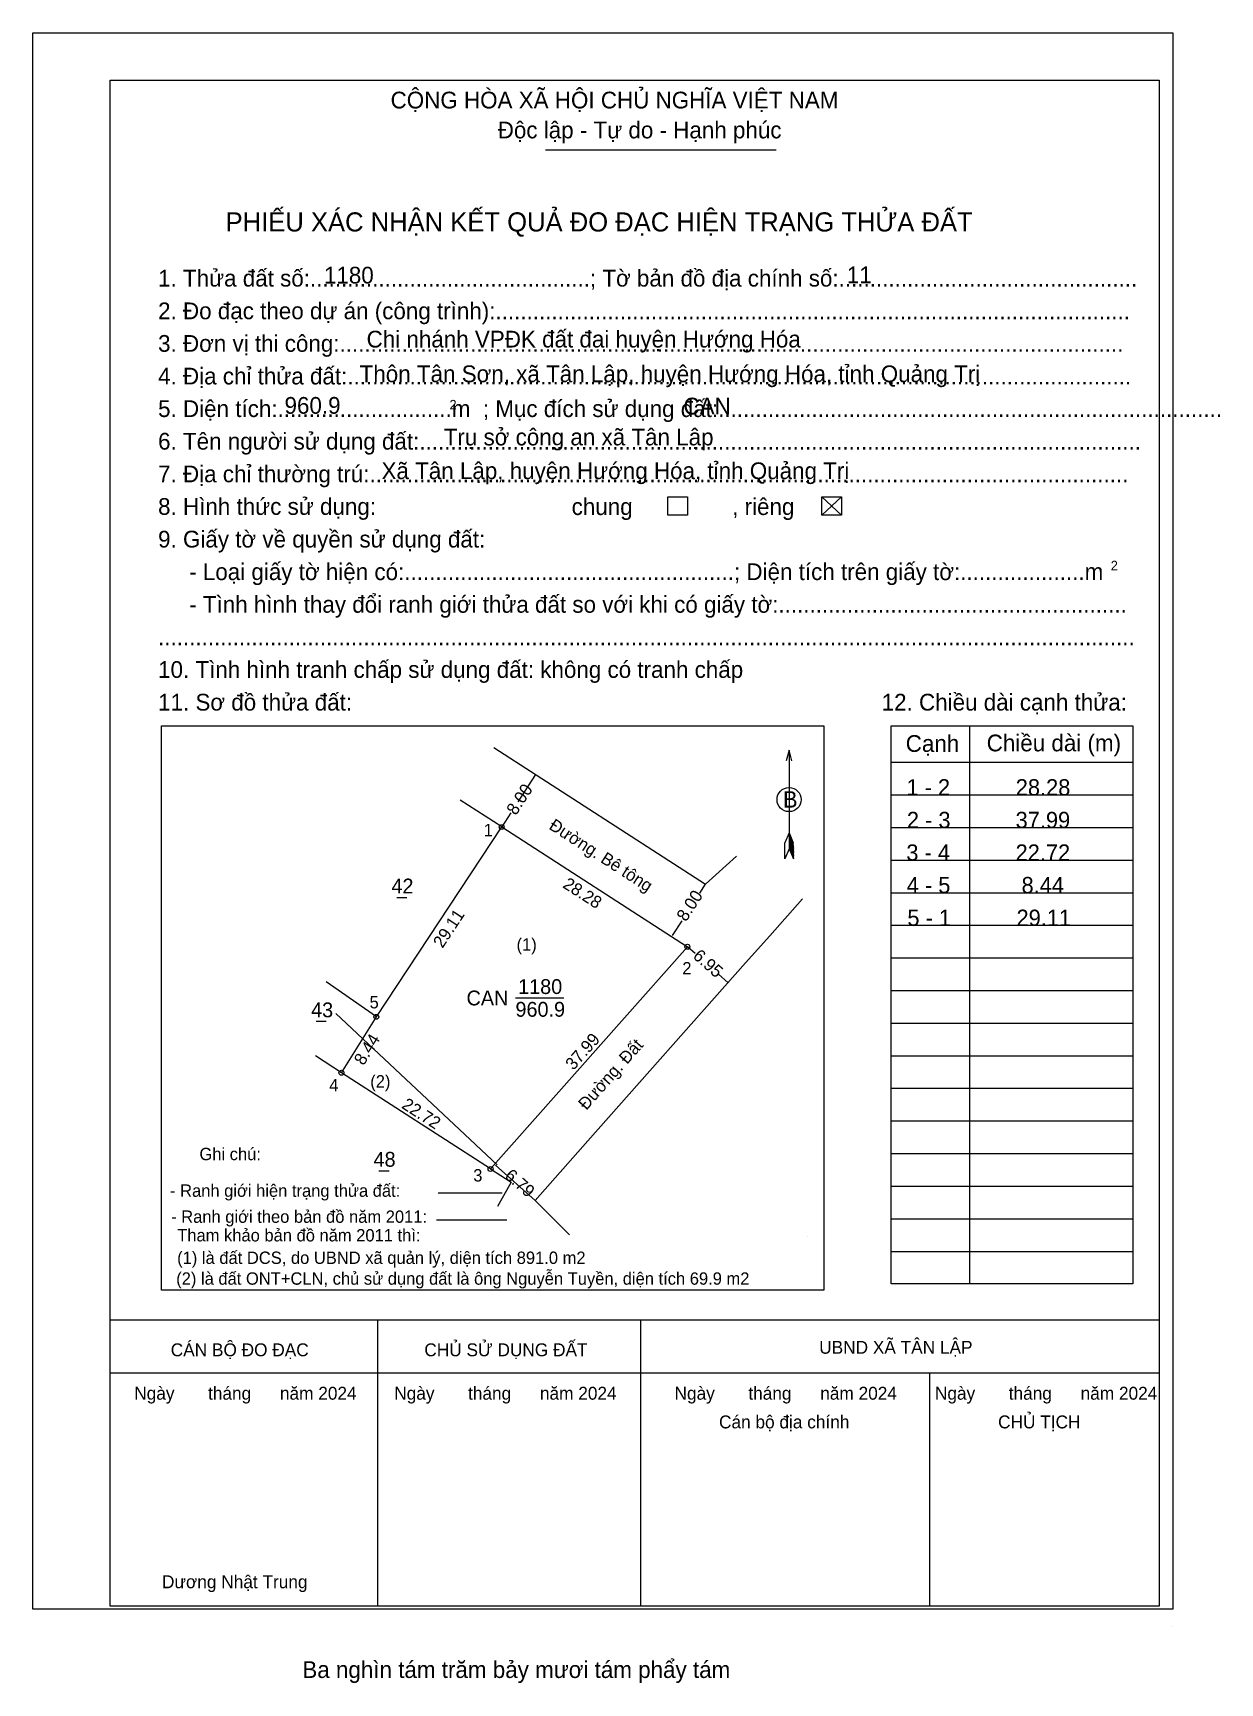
# Model space of a CAD drawing. Extents: x 547854 to 548006, y 1837689 to 1837901.
import ezdxf

# ---------------------------------------------------------------- set-up
doc = ezdxf.new("R2010")
doc.units = 0
for name, color, linetype in [('Level 1', 7, 'Continuous'), ('Level 10', 7, 'Continuous'), ('Level 11', 7, 'Continuous'), ('Level 13', 7, 'Continuous'), ('Level 2', 7, 'Continuous'), ('Level 23', 7, 'Continuous'), ('Level 27', 7, 'Continuous'), ('Level 29', 7, 'Continuous'), ('Level 3', 7, 'Continuous'), ('Level 36', 7, 'Continuous'), ('Level 48', 7, 'Continuous'), ('Level 49', 7, 'Continuous'), ('Level 50', 7, 'Continuous'), ('Level 52', 7, 'Continuous'), ('Level 6', 7, 'Continuous'), ('Level 9', 7, 'Continuous')]:
    doc.layers.add(name, color=color, linetype=linetype)

msp = doc.modelspace()

# ---------------------------------------------------------------- linework, layer by layer
at = {"layer": 'Level 1'}
for p, q in [((547854.25, 1837898.47), (547854.25, 1837898.47)), ((547919.83, 1837885.68), (547949.33, 1837885.68)), ((547955.18, 1837841.25), (547957.69, 1837838.92)), ((547955.18, 1837838.92), (547957.69, 1837841.25)), ((547870.67, 1837811.93), (547870.67, 1837811.93)), ((547974.06, 1837811.95), (547974.06, 1837740.5)), ((547950.99, 1837808.81), (547950.99, 1837796.18)), ((547964.04, 1837807.29), (547995, 1837807.29)), ((547964.04, 1837803.12), (547995, 1837803.12)), ((547950.99, 1837798.27), (547950.47, 1837796.98)), ((547950.99, 1837798.27), (547951.53, 1837796.98)), ((547950.99, 1837798.09), (547951.53, 1837796.8)), ((547950.99, 1837797.91), (547951.53, 1837796.62)), ((547950.99, 1837797.73), (547951.54, 1837796.43)), ((547950.99, 1837797.54), (547951.54, 1837796.24)), ((547950.99, 1837797.36), (547951.54, 1837796.05)), ((547964.04, 1837798.94), (547995, 1837798.94)), ((547950.44, 1837794.9), (547950.47, 1837796.98)), ((547950.99, 1837796.18), (547950.44, 1837794.9)), ((547950.99, 1837797.18), (547951.54, 1837795.86)), ((547950.99, 1837797), (547951.54, 1837795.68)), ((547950.99, 1837796.82), (547951.54, 1837795.49)), ((547950.99, 1837796.64), (547951.54, 1837795.3)), ((547950.99, 1837796.46), (547951.55, 1837795.12)), ((547950.99, 1837796.18), (547951.55, 1837794.9)), ((547951.55, 1837794.9), (547951.53, 1837796.98)), ((547964.04, 1837794.77), (547995, 1837794.77)), ((547964.04, 1837790.59), (547995, 1837790.59)), ((547964.04, 1837786.42), (547995, 1837786.42)), ((547964.04, 1837782.25), (547995, 1837782.25)), ((547964.04, 1837778.07), (547995, 1837778.07)), ((547964.04, 1837773.9), (547995, 1837773.9)), ((547964.04, 1837769.72), (547995, 1837769.72)), ((547964.04, 1837765.55), (547995, 1837765.55)), ((547964.04, 1837761.38), (547995, 1837761.38)), ((547964.04, 1837757.2), (547995, 1837757.2)), ((547964.04, 1837753.03), (547995, 1837753.03)), ((547964.04, 1837748.85), (547995, 1837748.85)), ((547953.39, 1837746.52), (547953.39, 1837746.52)), ((547964.04, 1837744.68), (547995, 1837744.68)), ((547998.37, 1837735.89), (547864.11, 1837735.89)), ((547960.25, 1837735.89), (547960.25, 1837735.89)), ((547998.37, 1837729.09), (547864.11, 1837729.09)), ((547998.37, 1837699.25), (547864.11, 1837699.25)), ((548000.12, 1837696.72), (548000.12, 1837696.72))]:
    msp.add_line(p, q, dxfattribs=at)
for points in [[(547870.67, 1837811.93), (547955.46, 1837811.93), (547955.46, 1837739.7), (547870.67, 1837739.7)], [(547964.04, 1837811.95), (547995, 1837811.95), (547995, 1837740.5), (547964.04, 1837740.5)]]:
    msp.add_lwpolyline(points, close=True, dxfattribs=at)
msp.add_lwpolyline([(547951.36, 1837807.47), (547950.99, 1837808.81), (547950.63, 1837807.47)], dxfattribs=at)
msp.add_circle((547950.99, 1837802.5), 1.54, dxfattribs=at)
at = {"layer": 'Level 10'}
for p, q in [((547918.56, 1837805.72), (547916.3, 1837802.23)), ((547915.38, 1837800.79), (547914.22, 1837799)), ((547898.18, 1837774.7), (547914.22, 1837799)), ((547914.22, 1837799), (547937.98, 1837783.67)), ((547939.56, 1837790.51), (547940.32, 1837791.68)), ((547936.09, 1837785.12), (547937.3, 1837787)), ((547937.98, 1837783.67), (547912.8, 1837755.22)), ((547938.98, 1837782.79), (547937.98, 1837783.67)), ((547943.18, 1837779.06), (547941.96, 1837780.15)), ((547893.71, 1837767.54), (547898.18, 1837774.7)), ((547912.8, 1837755.22), (547893.71, 1837767.54)), ((547912.8, 1837755.22), (547915.44, 1837753.52)), ((547913.43, 1837755.69), (547918.51, 1837751.19)), ((547915.44, 1837753.52), (547913.67, 1837750.42)), ((547898.39, 1837699.25), (547898.39, 1837735.89)), ((547932.02, 1837699.25), (547932.02, 1837735.89)), ((547969.02, 1837699.25), (547969.02, 1837729.09))]:
    msp.add_line(p, q, dxfattribs=at)
msp.add_lwpolyline([(547925.26, 1837758.81), (547945.43, 1837781.6)], dxfattribs=at)
at = {"layer": 'Level 11'}
for centre in [(547914.22, 1837799), (547937.98, 1837783.67), (547898.18, 1837774.7), (547893.71, 1837767.54), (547912.8, 1837755.22), (547912.8, 1837755.22)]:
    msp.add_circle(centre, 0.316, dxfattribs=at)
at = {"layer": 'Level 2'}
msp.add_lwpolyline([(547854.24, 1837900.63), (548000.11, 1837900.63), (548000.11, 1837698.87), (547854.24, 1837698.87)], close=True, dxfattribs=at)
at = {"layer": 'Level 23'}
for points in [[(547913.23, 1837809.16), (547940.32, 1837791.68), (547944.27, 1837795.26)], [(547945.43, 1837781.6), (547948.53, 1837785.08), (547952.7, 1837789.82)], [(547925.26, 1837758.81), (547918.51, 1837751.19), (547922.9, 1837746.8)]]:
    msp.add_lwpolyline(points, dxfattribs=at)
at = {"layer": 'Level 27'}
for p, q in [((547914.22, 1837799), (547908.89, 1837802.44)), ((547898.18, 1837774.7), (547891.77, 1837779.16)), ((547893.71, 1837767.54), (547890.38, 1837769.69))]:
    msp.add_line(p, q, dxfattribs=at)
at = {"layer": 'Level 29'}
for p, q in [((547913.65, 1837755.76), (547893.01, 1837775.14)), ((547906.11, 1837752.19), (547914.26, 1837752.19)), ((547905.88, 1837748.7), (547914.88, 1837748.7))]:
    msp.add_line(p, q, dxfattribs=at)
at = {"layer": 'Level 3'}
msp.add_lwpolyline([(547864.11, 1837894.58), (547998.37, 1837894.58), (547998.37, 1837699.25), (547864.11, 1837699.25)], close=True, dxfattribs=at)
at = {"layer": 'Level 50'}
for points in [[(547935.47, 1837841.25), (547937.98, 1837841.25), (547937.98, 1837838.92), (547935.47, 1837838.92)], [(547955.18, 1837841.25), (547957.69, 1837841.25), (547957.69, 1837838.92), (547955.18, 1837838.92)]]:
    msp.add_lwpolyline(points, close=True, dxfattribs=at)
at = {"layer": 'Level 9'}
for p, q in [((547900.79, 1837789.99), (547902.1, 1837789.99)), ((547915.97, 1837777.11), (547922.17, 1837777.11)), ((547890.46, 1837774.13), (547891.77, 1837774.13)), ((547898.49, 1837755), (547899.8, 1837755))]:
    msp.add_line(p, q, dxfattribs=at)

# ---------------------------------------------------------------- texts
at = {"layer": 'Level 1'}
for s, height, p in [('CỘNG HÒA XÃ HỘI CHỦ NGHĨA VIỆT NAM', 2.1426, (547900, 1837890.97)), ('Độc lập - Tự do - Hạnh phúc', 2.1426, (547913.71, 1837887.14)), ('PHIẾU XÁC NHẬN KẾT QUẢ ĐO ĐẠC HIỆN TRẠNG THỬA ĐẤT', 2.449, (547878.89, 1837875.22)), ('1. Thửa đất số:.............................................; Tờ bản đồ địa chính số:................................................', 2.14262, (547870.25, 1837868.17)), ('2. Đo đạc theo dự án (công trình):......................................................................................................', 2.14262, (547870.25, 1837863.99)), ('3. Đơn vị thi công:..............................................................................................................................', 2.14262, (547870.25, 1837859.82)), ('4. Địa chỉ thửa đất:..............................................................................................................................', 2.14262, (547870.25, 1837855.64)), ('5. Diện tích:............................m  ; Mục đích sử dụng đất:.................................................................................', 2.14262, (547870.25, 1837851.47)), ('2', 1.22, (547907.54, 1837852.44)), ('6. Tên người sử dụng đất:....................................................................................................................', 2.14262, (547870.25, 1837847.3)), ('7. Địa chỉ thường trú:..........................................................................................................................', 2.14262, (547870.25, 1837843.12)), ('chung                , riêng', 2.1426, (547923.17, 1837838.93)), ('9. Giấy tờ về quyền sử dụng đất:', 2.1426, (547870.25, 1837834.77)), ('     - Loại giấy tờ hiện có:.....................................................; Diện tích trên giấy tờ:....................m', 2.14262, (547870.25, 1837830.6)), ('2', 1.22, (547992.16, 1837831.85)), ('     - Tình hình thay đổi ranh giới thửa đất so với khi có giấy tờ:........................................................', 2.14262, (547870.25, 1837826.42)), ('.............................................................................................................................................................', 2.14262, (547870.25, 1837822.25)), ('10. Tình hình tranh chấp sử dụng đất: không có tranh chấp', 2.1426, (547870.25, 1837818.08)), ('11. Sơ đồ thửa đất:', 2.1426, (547870.25, 1837813.9)), ('12. Chiều dài cạnh thửa:', 2.1426, (547962.84, 1837813.9)), ('Cạnh', 2.143, (547965.92, 1837808.61)), ('Chiều dài (m)', 2.1426, (547976.28, 1837808.68)), ('B', 2.09, (547950.22, 1837801.48))]:
    msp.add_text(s, height=height, dxfattribs=at).set_placement(p)
at = {"layer": 'Level 10'}
for s, rotation, p in [('8.00', 57.1667, (547916.04, 1837800.39)), ('8.00', 57.1667, (547937.81, 1837786.79)), ('6.95', 318.4832, (547938.58, 1837782.32)), ('6.79', 318.4646, (547914.49, 1837754.2))]:
    msp.add_text(s, height=1.581, rotation=rotation, dxfattribs=at).set_placement(p)
for s, p in [('CÁN BỘ ĐO ĐẠC', (547871.87, 1837731.25)), ('CHỦ SỬ DỤNG ĐẤT', (547904.32, 1837731.25)), ('UBND XÃ TÂN LẬP', (547954.85, 1837731.57)), ('Ngày       tháng      năm 2024', (547867.2, 1837725.69)), ('Ngày       tháng      năm 2024', (547900.47, 1837725.69)), ('Ngày       tháng      năm 2024', (547936.34, 1837725.69)), ('Ngày       tháng      năm 2024', (547969.66, 1837725.69)), ('Cán bộ địa chính', (547942.03, 1837722.02)), ('CHỦ TỊCH', (547977.74, 1837722.02)), ('Dương Nhật Trung', (547870.75, 1837701.56))]:
    msp.add_text(s, height=1.65, dxfattribs=at).set_placement(p)
at = {"layer": 'Level 13'}
for s, p in [('1180', (547916.32, 1837777.62)), ('CAN', (547909.72, 1837776.16)), ('960.9', (547915.98, 1837774.71))]:
    msp.add_text(s, height=1.897, dxfattribs=at).set_placement(p)
at = {"layer": 'Level 29'}
for s, p in [('(1)', (547916.12, 1837783.17)), ('(2)', (547897.4, 1837765.65)), ('Ghi chú:', (547875.54, 1837756.35)), ('- Ranh giới hiện trạng thửa đất:', (547871.78, 1837751.66)), ('- Ranh giới theo bản đồ năm 2011:', (547871.92, 1837748.33)), ('Tham khảo bản đồ năm 2011 thì:', (547872.7, 1837745.95)), ('(1) là đất DCS, do UBND xã quản lý, diện tích 891.0 m2', (547872.69, 1837743.07)), ('(2) là đất ONT+CLN, chủ sử dụng đất là ông Nguyễn Tuyền, diện tích 69.9 m2', (547872.57, 1837740.41))]:
    msp.add_text(s, height=1.58, dxfattribs=at).set_placement(p)
at = {"layer": 'Level 36'}
for s, p in [('42', (547900.11, 1837790.49)), ('43', (547889.83, 1837774.64)), ('48', (547897.82, 1837755.51))]:
    msp.add_text(s, height=1.897, dxfattribs=at).set_placement(p)
at = {"layer": 'Level 48'}
msp.add_text('8. Hình thức sử dụng:', height=2.1427, dxfattribs=at).set_placement((547870.25, 1837838.95))
at = {"layer": 'Level 49'}
for s, height, rotation, p in [('Đường. Bê tông', 1.5811, 327.1667, (547920.15, 1837798.82)), ('28.28', 1.581, 327.1667, (547921.92, 1837791.32)), ('29.11', 1.581, 56.5667, (547906.64, 1837783.39)), ('8.44', 1.581, 58.0622, (547896.55, 1837768.38)), ('37.99', 1.581, 48.4832, (547923.4, 1837767.77)), ('Đường. Đất', 1.581, 48.4832, (547925.05, 1837762.66)), ('22.72', 1.581, 327.1678, (547901.3, 1837763.1))]:
    msp.add_text(s, height=height, rotation=rotation, dxfattribs=at).set_placement(p)
at = {"layer": 'Level 52'}
for s, p in [('1 - 2', (547966.01, 1837803.03)), ('28.28', (547980, 1837803.03)), ('2 - 3', (547966.07, 1837798.85)), ('37.99', (547979.98, 1837798.85)), ('3 - 4', (547966, 1837794.68)), ('22.72', (547979.98, 1837794.68)), ('4 - 5', (547966.05, 1837790.51)), ('8.44', (547980.74, 1837790.51)), ('5 - 1', (547966.13, 1837786.33)), ('29.11', (547980.1, 1837786.33))]:
    msp.add_text(s, height=2.087, dxfattribs=at).set_placement(p)
at = {"layer": 'Level 6'}
for s, height, p in [('1180', 2.143, (547891.47, 1837868.56)), ('11', 2.143, (547958.38, 1837868.6)), ('Chi nhánh VPĐK đất đai huyện Hướng Hóa', 2.1427, (547896.93, 1837860.37)), ('Thôn Tân Sơn, xã Tân Lập, huyện Hướng Hóa, tỉnh Quảng Trị', 2.1427, (547896.04, 1837855.93)), ('960.9', 2.143, (547886.43, 1837851.89)), ('CAN', 2.143, (547937.48, 1837851.8)), ('Trụ sở công an xã Tân Lập', 2.1427, (547906.8, 1837847.84)), ('Xã Tân Lập, huyện Hướng Hóa, tỉnh Quảng Trị', 2.1427, (547898.84, 1837843.52)), ('Ba nghìn tám trăm bảy mươi tám phẩy tám', 2.1427, (547888.71, 1837690.07))]:
    msp.add_text(s, height=height, dxfattribs=at).set_placement(p)
at = {"layer": 'Level 9'}
for s, p in [('1', (547911.92, 1837797.82)), ('2', (547937.33, 1837780.13)), ('5', (547897.31, 1837775.78)), ('4', (547892.14, 1837765.16)), ('3', (547910.58, 1837753.62))]:
    msp.add_text(s, height=1.58, dxfattribs=at).set_placement(p)

doc.saveas('drawing.dxf')
